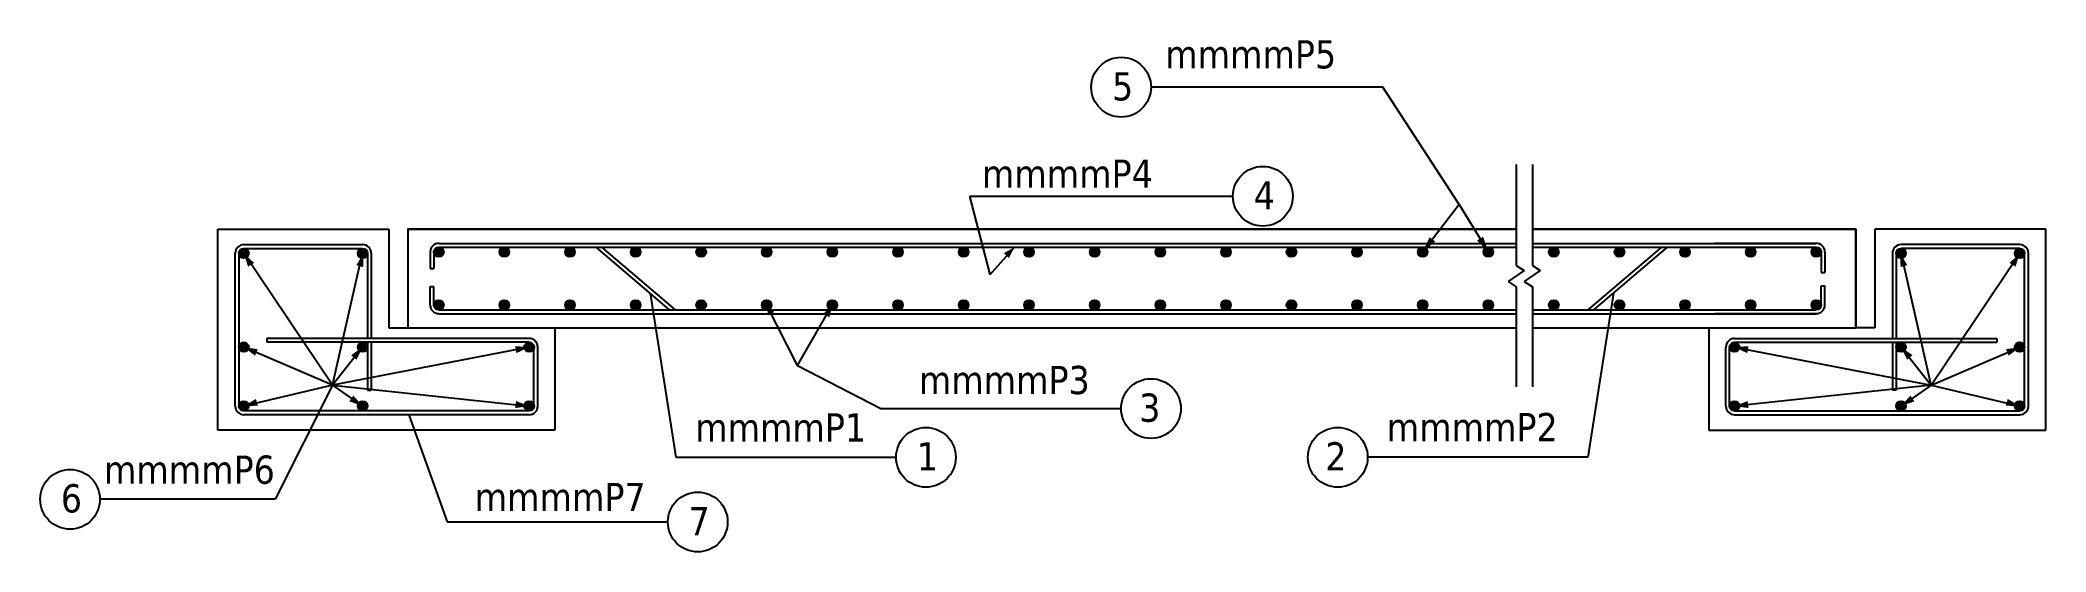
# Model space of a CAD drawing. Header units: millimetres. Extents: x 164312 to 182376, y 133541 to 138147.
import ezdxf

# ---------------------------------------------------------------- set-up
doc = ezdxf.new("R2010")
doc.units = ezdxf.units.MM
doc.layers.add('bar', color=120, linetype='Continuous', lineweight=20)
doc.layers.add('text', color=7, linetype='Continuous', lineweight=15)
doc.styles.add('tahoma', font='tahoma_7.ttf')

msp = doc.modelspace()

# ---------------------------------------------------------------- hatches: boundary and pattern name
at = {"layer": 'bar', "lineweight": -3}
for points in [[(166191, 136229, -1), (166104, 136229, -1)], [(167173, 136229, 1), (167261, 136229, 1)], [(167859, 136241, 1), (167946, 136241, 1)], [(168449, 136241, 1), (168537, 136241, 1)], [(169040, 136241, 1), (169128, 136241, 1)], [(169631, 136241, 1), (169719, 136241, 1)], [(170222, 136241, 1), (170309, 136241, 1)], [(170812, 136241, 1), (170900, 136241, 1)], [(171403, 136241, 1), (171491, 136241, 1)], [(171994, 136241, 1), (172082, 136241, 1)], [(172585, 136241, 1), (172672, 136241, 1)], [(173175, 136241, 1), (173263, 136241, 1)], [(173766, 136241, 1), (173854, 136241, 1)], [(174357, 136241, 1), (174445, 136241, 1)], [(174948, 136241, 1), (175035, 136241, 1)], [(175538, 136241, 1), (175626, 136241, 1)], [(176129, 136241, 1), (176217, 136241, 1)], [(176720, 136241, 1), (176808, 136241, 1)], [(177311, 136241, 1), (177398, 136241, 1)], [(177901, 136241, 1), (177989, 136241, 1)], [(178492, 136241, 1), (178580, 136241, 1)], [(179083, 136241, 1), (179171, 136241, 1)], [(179674, 136241, 1), (179761, 136241, 1)], [(180264, 136241, 1), (180352, 136241, 1)], [(181116, 136229, -1), (181028, 136229, -1)], [(182097, 136229, 1), (182185, 136229, 1)], [(167859, 135763, -1), (167946, 135763, -1)], [(168449, 135763, -1), (168537, 135763, -1)], [(169040, 135763, -1), (169128, 135763, -1)], [(169631, 135763, -1), (169719, 135763, -1)], [(170222, 135763, -1), (170309, 135763, -1)], [(170812, 135763, -1), (170900, 135763, -1)], [(171403, 135763, -1), (171491, 135763, -1)], [(171994, 135763, -1), (172082, 135763, -1)], [(172585, 135763, -1), (172672, 135763, -1)], [(173175, 135763, -1), (173263, 135763, -1)], [(173766, 135763, -1), (173854, 135763, -1)], [(174357, 135763, -1), (174445, 135763, -1)], [(174948, 135763, -1), (175035, 135763, -1)], [(175538, 135763, -1), (175626, 135763, -1)], [(176129, 135763, -1), (176217, 135763, -1)], [(176720, 135763, -1), (176808, 135763, -1)], [(177311, 135763, -1), (177398, 135763, -1)], [(177901, 135763, -1), (177989, 135763, -1)], [(178492, 135763, -1), (178580, 135763, -1)], [(179083, 135763, -1), (179171, 135763, -1)], [(179674, 135763, -1), (179761, 135763, -1)], [(180352, 135763, 1), (180264, 135763, 1)], [(166191, 135384, 1), (166104, 135384, 1)], [(167173, 135384, -1), (167261, 135384, -1)], [(168673, 135384, -1), (168760, 135384, -1)], [(179616, 135384, 1), (179528, 135384, 1)], [(181116, 135384, 1), (181028, 135384, 1)], [(182097, 135384, -1), (182185, 135384, -1)], [(166191, 134853, 1), (166104, 134853, 1)], [(167173, 134853, -1), (167261, 134853, -1)], [(168673, 134853, -1), (168760, 134853, -1)], [(179616, 134853, 1), (179528, 134853, 1)], [(181116, 134853, 1), (181028, 134853, 1)], [(182097, 134853, -1), (182185, 134853, -1)]]:
    msp.add_hatch(color=256, dxfattribs=at).paths.add_polyline_path(points)

# ---------------------------------------------------------------- linework, layer by layer
for p, q in [((177605, 137029), (177605, 136118)), ((177753, 137029), (177753, 136118)), ((177679, 136073), (177535, 135976)), ((177605, 136118), (177679, 136073)), ((177822, 136073), (177679, 135976)), ((177753, 136118), (177822, 136073)), ((177535, 135976), (177605, 135928)), ((177605, 135928), (177605, 135026)), ((177679, 135976), (177753, 135928)), ((177753, 135928), (177753, 135026))]:
    msp.add_line(p, q)
at = {"color": 35, "lineweight": -3, "true_color": 0x9c6b30}
for p, q in [((165912, 134637), (165912, 136445)), ((165912, 136445), (167452, 136445)), ((167452, 136445), (167452, 135559)), ((167625, 136445), (177605, 136445)), ((177753, 136445), (180664, 136445)), ((180664, 136445), (180664, 135559)), ((182376, 136445), (180837, 136445)), ((180837, 136445), (180837, 135559)), ((182376, 134637), (182376, 136445)), ((167452, 135559), (167625, 135559)), ((168949, 135559), (168949, 134637)), ((179340, 135559), (179340, 134637)), ((180837, 135559), (180664, 135559)), ((168949, 134637), (165912, 134637)), ((179340, 134637), (182376, 134637))]:
    msp.add_line(p, q, dxfattribs=at)
at = {"color": 6, "lineweight": -3}
msp.add_line((167625, 136445), (167625, 135559), dxfattribs=at)
at = {"color": 35, "lineweight": -3, "true_color": 0x9c6b30}
for points in [[(177605, 136445), (167625, 136445), (167625, 135559), (177605, 135559)], [(177753, 135559), (180664, 135559), (180664, 136445), (177753, 136445)]]:
    msp.add_lwpolyline(points, dxfattribs=at)
at = {"layer": 'bar', "lineweight": -3}
for p, q in [((166070, 134853), (166070, 136229)), ((166104, 134853), (166104, 136229)), ((166147, 136307), (167217, 136307)), ((166147, 136273), (167217, 136273)), ((167261, 136229), (167261, 135462)), ((167295, 136229), (167295, 135462)), ((167825, 136241), (167825, 136093)), ((167859, 136241), (167859, 136093)), ((167903, 136318), (177605, 136318)), ((167903, 136284), (177605, 136284)), ((169982, 135719), (169319, 136284)), ((170034, 135719), (169371, 136284)), ((177753, 136318), (180308, 136318)), ((177753, 136284), (180308, 136284)), ((178254, 135719), (178917, 136284)), ((178306, 135719), (178970, 136284)), ((180308, 136318), (179394, 136318)), ((180352, 136241), (180352, 136057)), ((180386, 136241), (180386, 136057)), ((180994, 136229), (180994, 135462)), ((181028, 136229), (181028, 135462)), ((182141, 136307), (181072, 136307)), ((182141, 136273), (181072, 136273)), ((182185, 134853), (182185, 136229)), ((182219, 134853), (182219, 136229)), ((167825, 136093), (167859, 136093)), ((180352, 136057), (180386, 136057)), ((167825, 135763), (167825, 135929)), ((167825, 135929), (167859, 135929)), ((167859, 135763), (167859, 135929)), ((180352, 135763), (180352, 135937)), ((180352, 135937), (180386, 135937)), ((180386, 135763), (180386, 135937)), ((167903, 135719), (177605, 135719)), ((167903, 135685), (177605, 135685)), ((177753, 135719), (180308, 135719)), ((177753, 135685), (180308, 135685)), ((180308, 135685), (179394, 135685)), ((168717, 135462), (166354, 135462)), ((166354, 135462), (166354, 135428)), ((168717, 135428), (166354, 135428)), ((167261, 135428), (167261, 134996)), ((167295, 135428), (167295, 134996)), ((168760, 134853), (168760, 135384)), ((168794, 134853), (168794, 135384)), ((179494, 134853), (179494, 135384)), ((179528, 134853), (179528, 135384)), ((179572, 135462), (181934, 135462)), ((179572, 135428), (181934, 135428)), ((180994, 135428), (180994, 134996)), ((181028, 135428), (181028, 134996)), ((181934, 135462), (181934, 135428)), ((167261, 134996), (167295, 134996)), ((181028, 134996), (180994, 134996)), ((168717, 134809), (166147, 134809)), ((168717, 134775), (166147, 134775)), ((179572, 134809), (182141, 134809)), ((179572, 134775), (182141, 134775))]:
    msp.add_line(p, q, dxfattribs=at)
for centre in [(166147, 136229), (167217, 136229), (167903, 136241), (168493, 136241), (169084, 136241), (169675, 136241), (170266, 136241), (170856, 136241), (171447, 136241), (172038, 136241), (172629, 136241), (173219, 136241), (173810, 136241), (174401, 136241), (174992, 136241), (175582, 136241), (176173, 136241), (176764, 136241), (177355, 136241), (177945, 136241), (178536, 136241), (179127, 136241), (179718, 136241), (180308, 136241), (181072, 136229), (182141, 136229), (167903, 135763), (168493, 135763), (169084, 135763), (169675, 135763), (170266, 135763), (170856, 135763), (171447, 135763), (172038, 135763), (172629, 135763), (173219, 135763), (173810, 135763), (174401, 135763), (174992, 135763), (175582, 135763), (176173, 135763), (176764, 135763), (177355, 135763), (177945, 135763), (178536, 135763), (179127, 135763), (179718, 135763), (180308, 135763), (166147, 135384), (167217, 135384), (168717, 135384), (179572, 135384), (181072, 135384), (182141, 135384), (166147, 134853), (167217, 134853), (168717, 134853), (179572, 134853), (181072, 134853), (182141, 134853)]:
    msp.add_circle(centre, 43.9, dxfattribs=at)
for centre, start, end in [((166147, 136229), 90, 180), ((167217, 136229), 0, 90), ((167903, 136241), 90, 180), ((180308, 136241), 0, 90), ((181072, 136229), 90, 180), ((182141, 136229), 0, 90), ((167903, 135763), 180, 270), ((180308, 135763), 270, 0), ((168717, 135384), 0, 90), ((179572, 135384), 90, 180), ((166147, 134853), 180, 270), ((168717, 134853), 270, 0), ((179572, 134853), 180, 270), ((182141, 134853), 270, 0)]:
    msp.add_arc(centre, 77.7, start, end, dxfattribs=at)
at = {"layer": 'text', "lineweight": -3}
for p, q in [((176405, 137724), (174317, 137724)), ((177092, 136669), (176405, 137724)), ((172869, 136038), (172686, 136742)), ((172686, 136742), (175055, 136742)), ((177092, 136669), (176764, 136241)), ((177092, 136669), (177355, 136241)), ((166947, 135042), (166147, 136229)), ((166947, 135042), (167217, 136229)), ((172869, 136038), (173088, 136284)), ((181342, 135042), (181072, 136229)), ((181342, 135042), (182141, 136229)), ((169806, 135869), (170038, 134392)), ((178483, 135869), (178251, 134392)), ((171132, 135220), (170856, 135763)), ((171132, 135220), (171447, 135763)), ((166947, 135042), (166147, 135384)), ((168717, 135384), (166947, 135042)), ((167217, 135384), (166947, 135042)), ((179572, 135384), (181342, 135042)), ((181072, 135384), (181342, 135042)), ((181342, 135042), (182141, 135384)), ((171132, 135220), (171883, 134831)), ((166947, 135042), (166147, 134853)), ((166947, 135042), (166429, 134014)), ((166947, 135042), (168717, 134853)), ((166947, 135042), (167217, 134853)), ((181342, 135042), (179572, 134853)), ((181342, 135042), (181072, 134853)), ((181342, 135042), (182141, 134853)), ((167634, 134775), (167978, 133810)), ((171883, 134831), (174048, 134831)), ((170038, 134392), (172021, 134392)), ((178251, 134392), (176268, 134392)), ((166429, 134014), (164851, 134014)), ((167978, 133810), (169966, 133810))]:
    msp.add_line(p, q, dxfattribs=at)
for points in [[(176764, 136241, 0, 63.5, 0), (176851, 136354, 63.5, 63.5, 0)], [(177355, 136241, 0, 63.5, 0), (177281, 136361, 63.5, 63.5, 0)], [(166147, 136229, 0, 63.5, 0), (166212, 136125, 63.5, 63.5, 0)], [(167225, 136231, 0, 63.5, 0), (167191, 136113, 63.5, 63.5, 0)], [(173088, 136284, 0, 63.5, 0), (173015, 136208, 63.5, 63.5, 0)], [(181064, 136231, 0, 63.5, 0), (181098, 136113, 63.5, 63.5, 0)], [(182141, 136229, 0, 63.5, 0), (182076, 136125, 63.5, 63.5, 0)], [(170856, 135763, 0, 63.5, 0), (170896, 135685, 63.5, 63.5, 0)], [(171447, 135763, 0, 63.5, 0), (171393, 135669, 63.5, 63.5, 0)], [(166147, 135384, 0, 63.5, 0), (166260, 135336, 63.5, 63.5, 0)], [(167217, 135384, 0, 63.5, 0), (167138, 135291, 63.5, 63.5, 0)], [(168717, 135384, 0, 63.5, 0), (168596, 135361, 63.5, 63.5, 0)], [(179572, 135384, 0, 63.5, 0), (179693, 135361, 63.5, 63.5, 0)], [(181072, 135384, 0, 63.5, 0), (181151, 135291, 63.5, 63.5, 0)], [(182141, 135384, 0, 63.5, 0), (182029, 135336, 63.5, 63.5, 0)], [(167217, 134853, 0, 63.5, 0), (167115, 134922, 63.5, 63.5, 0)], [(181072, 134853, 0, 63.5, 0), (181174, 134922, 63.5, 63.5, 0)], [(166147, 134853, 0, 63.5, 0), (166265, 134887, 63.5, 63.5, 0)], [(168717, 134853, 0, 63.5, 0), (168595, 134867, 63.5, 63.5, 0)], [(179572, 134853, 0, 63.5, 0), (179694, 134867, 63.5, 63.5, 0)], [(182141, 134853, 0, 63.5, 0), (182024, 134887, 63.5, 63.5, 0)]]:
    msp.add_lwpolyline(points, format="xyseb", dxfattribs=at)
for centre in [(174048, 137724), (175324, 136742), (174317, 134831), (172290, 134392), (175999, 134392), (164582, 134014), (170235, 133810)]:
    msp.add_circle(centre, 269, dxfattribs=at)

# ---------------------------------------------------------------- texts
at = {"layer": 'text', "lineweight": -3, "style": 'tahoma'}
for s, height, p in [('mmmmP5', 254.1, (174445, 137893)), ('5', 254, (173966, 137605)), ('mmmmP4', 254.1, (172794, 136818)), ('4', 254, (175242, 136623)), ('mmmmP3', 254.1, (172226, 134961)), ('3', 254, (174211, 134712)), ('mmmmP1', 254.1, (170212, 134534)), ('mmmmP2', 254.1, (176440, 134537)), ('mmmmP6', 254.1, (164887, 134154)), ('1', 254, (172208, 134274)), ('2', 254, (175887, 134274)), ('6', 254, (164499, 133896)), ('mmmmP7', 254.1, (168226, 133908)), ('7', 254, (170153, 133691))]:
    msp.add_text(s, height=height, dxfattribs=at).set_placement(p)

doc.saveas('drawing.dxf')
